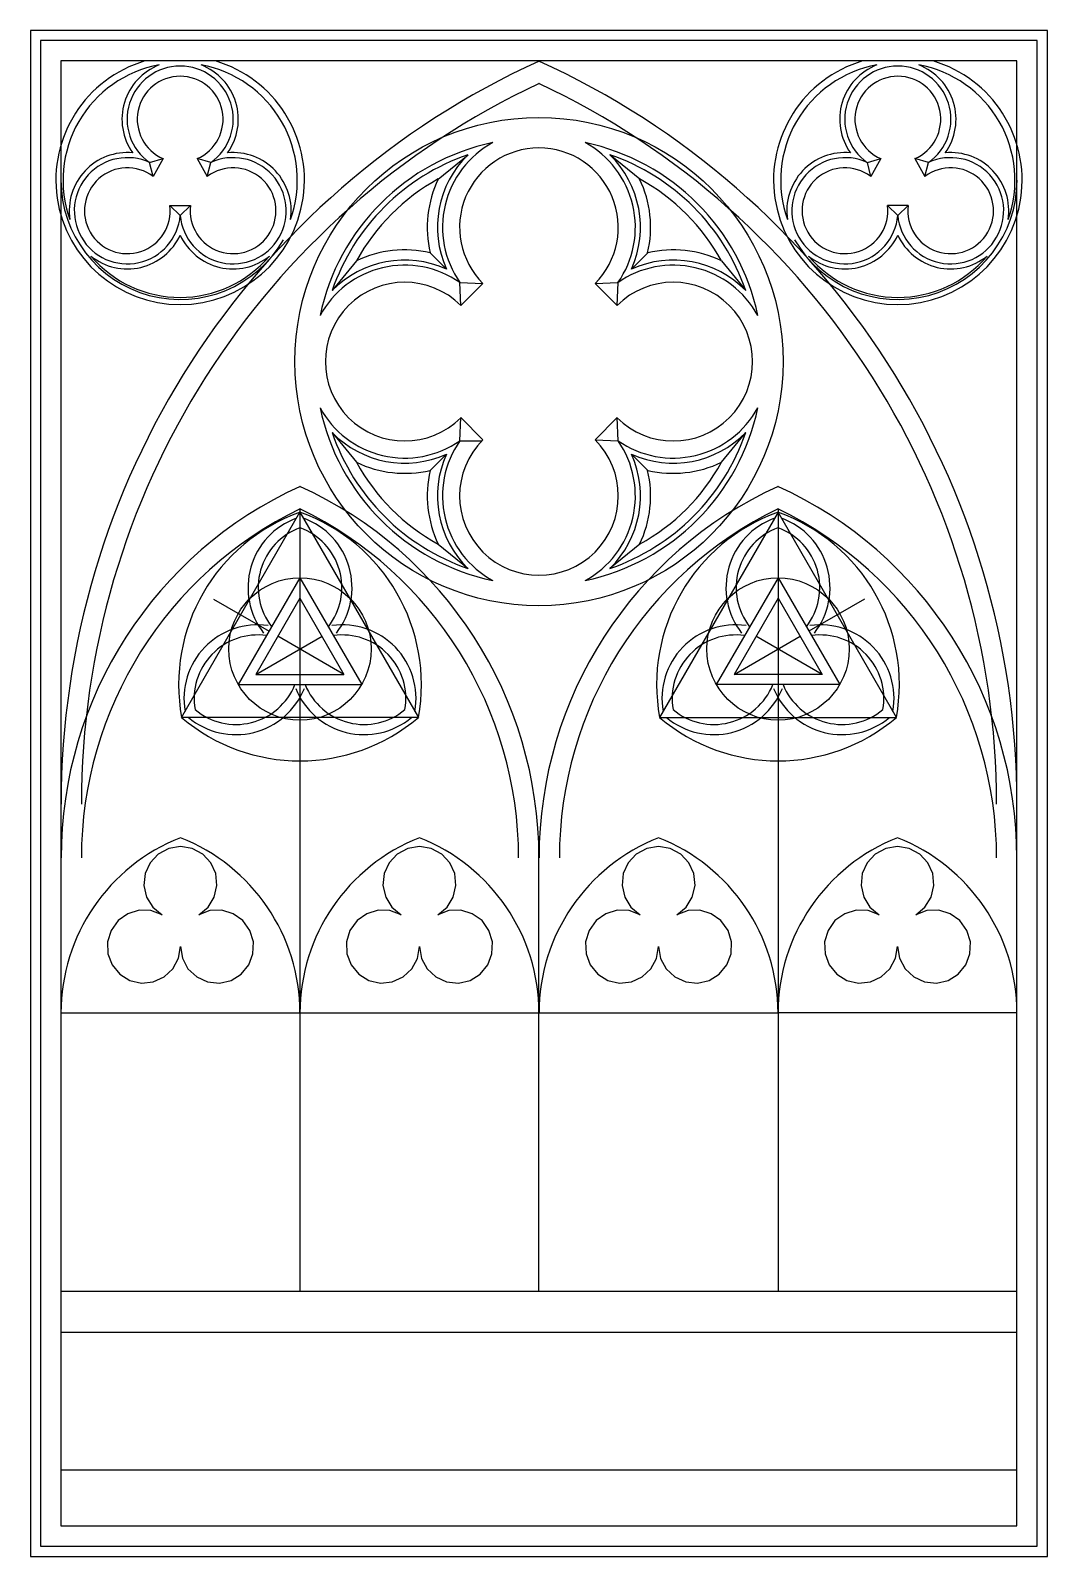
# Model space of a CAD drawing. Header units: inches. Extents: x 0 to 1000, y 0 to 1500.
import ezdxf

# ---------------------------------------------------------------- set-up
doc = ezdxf.new("R2010")
doc.units = ezdxf.units.IN

msp = doc.modelspace()

# ---------------------------------------------------------------- linework, layer by layer
for p, q in [((117.2, 1370.1), (130.6, 1374)), ((120.5, 1356.5), (117.2, 1370.1)), ((130.6, 1374), (120.5, 1356.5)), ((163.8, 1374), (173.9, 1356.5)), ((177.2, 1370.1), (163.8, 1374)), ((173.9, 1356.5), (177.2, 1370.1)), ((401, 1354), (430.3, 1377.9)), ((599.1, 1354), (569.8, 1377.9)), ((822.9, 1370.1), (836.3, 1374)), ((826.2, 1356.5), (822.9, 1370.1)), ((836.3, 1374), (826.2, 1356.5)), ((869.5, 1374), (879.6, 1356.5)), ((882.9, 1370.1), (869.5, 1374)), ((879.6, 1356.5), (882.9, 1370.1)), ((137.1, 1327.8), (157.3, 1327.8)), ((147.2, 1318.1), (137.1, 1327.8)), ((147.2, 1318.1), (157.3, 1327.8)), ((863, 1327.8), (842.8, 1327.8)), ((852.9, 1318.1), (842.8, 1327.8)), ((852.9, 1318.1), (863, 1327.8)), ((393.1, 1281.4), (409, 1265.5)), ((607, 1281.4), (591.1, 1265.5)), ((320.5, 1273.5), (296.7, 1244.3)), ((679.6, 1273.5), (703.4, 1244.3)), ((423.2, 1229.7), (422.3, 1252.3)), ((422.3, 1252.3), (444.9, 1251.4)), ((423.2, 1229.7), (444.9, 1251.4)), ((555.2, 1251.4), (577.7, 1252.1)), ((576.9, 1229.7), (555.2, 1251.4)), ((576.9, 1229.7), (577.8, 1252.3)), ((577.6, 1252.1), (577.8, 1252.3)), ((422.3, 1096.7), (423.2, 1119.4)), ((423.2, 1119.4), (444.9, 1097.7)), ((576.9, 1119.4), (555.2, 1097.7)), ((577.8, 1096.7), (576.9, 1119.4)), ((296.7, 1104.7), (320.5, 1075.5)), ((422.3, 1096.7), (444, 1096.7)), ((555.2, 1097.7), (577.8, 1096.7)), ((679.6, 1075.5), (703.4, 1104.7)), ((393.1, 1067.6), (409, 1083.5)), ((591.1, 1083.5), (607, 1067.6)), ((148.6, 824.7), (265, 1026.5)), ((265, 1029.8), (265, 260.6)), ((265, 1026.5), (381.5, 824.7)), ((735.1, 1026.5), (618.6, 824.7)), ((735.1, 1029.8), (735.1, 260.6)), ((851.5, 824.7), (735.1, 1026.5)), ((401, 995), (430.3, 971.1)), ((599.1, 995), (569.8, 971.1)), ((265, 962), (204.4, 857)), ((265, 962), (325.7, 857)), ((735.1, 962), (674.4, 857)), ((735.1, 962), (795.7, 857)), ((180.1, 941), (234.7, 909.5)), ((265, 942), (221.7, 867)), ((265, 942), (308.3, 867)), ((735.1, 942), (691.8, 867)), ((735.1, 942), (778.4, 867)), ((820, 941), (765.4, 909.5)), ((221.7, 867), (286.7, 904.5)), ((308.3, 867), (243.4, 904.5)), ((691.8, 867), (756.7, 904.5)), ((778.4, 867), (713.4, 904.5)), ((204.4, 857), (325.7, 857)), ((221.7, 867), (308.3, 867)), ((795.7, 857), (674.4, 857)), ((778.4, 867), (691.8, 867)), ((381.5, 824.7), (148.6, 824.7)), ((618.6, 824.7), (851.5, 824.7)), ((500, 260.6), (500, 686.6)), ((30, 534.2), (265, 534.2)), ((265, 534.2), (735.1, 534.2)), ((970.1, 534.2), (735.1, 534.2)), ((30, 260.6), (970, 260.6)), ((30, 220.6), (970, 220.6)), ((30, 85), (970, 85))]:
    msp.add_line(p, q)
for points in [[(0, 0), (1000, 0), (1000, 1500), (0, 1500)], [(10, 10), (990, 10), (990, 1490), (10, 1490)], [(30, 30), (970, 30), (970, 1470), (30, 1470)], [(165.5, 630.7), (174.6, 638.1), (180.8, 648.1), (183.4, 659.5), (182.3, 671.2), (177.4, 681.9), (169.4, 690.4), (159.1, 695.9), (147.5, 697.8), (135.9, 695.9), (125.6, 690.4), (117.6, 681.9), (112.7, 671.2), (111.6, 659.5), (114.2, 648.1), (120.4, 638.1), (129.5, 630.7), (129.5, 630.7), (118.5, 634.8), (106.8, 635.2), (95.6, 631.8), (86.1, 625), (79.2, 615.4), (75.8, 604.2), (76.2, 592.5), (80.3, 581.5), (87.8, 572.5), (97.7, 566.3), (109.2, 563.6), (120.8, 564.8), (131.5, 569.6), (140.1, 577.6), (145.6, 588), (147.5, 599.5), (147.5, 599.5), (149.4, 588), (154.9, 577.6), (163.5, 569.6), (174.2, 564.8), (185.8, 563.6), (197.3, 566.3), (207.2, 572.5), (214.7, 581.5), (218.8, 592.5), (219.2, 604.2), (215.8, 615.4), (208.9, 625), (199.4, 631.8), (188.2, 635.2), (176.5, 634.8), (165.5, 630.7)], [(400.5, 630.7), (409.6, 638.1), (415.8, 648.1), (418.4, 659.5), (417.3, 671.2), (412.5, 681.9), (404.4, 690.4), (394.1, 696), (382.5, 697.9), (371, 696), (360.6, 690.4), (352.6, 681.9), (347.8, 671.2), (346.6, 659.5), (349.3, 648.1), (355.5, 638.1), (364.5, 630.7), (364.5, 630.7), (353.5, 634.8), (341.8, 635.2), (330.6, 631.8), (321.1, 625), (314.2, 615.4), (310.8, 604.2), (311.2, 592.5), (315.4, 581.5), (322.8, 572.5), (332.8, 566.3), (344.2, 563.6), (355.8, 564.7), (366.5, 569.6), (375.1, 577.6), (380.6, 587.9), (382.5, 599.5), (382.5, 599.5), (384.4, 587.9), (390, 577.6), (398.5, 569.6), (409.2, 564.7), (420.9, 563.6), (432.3, 566.3), (442.3, 572.5), (449.7, 581.5), (453.8, 592.5), (454.2, 604.2), (450.8, 615.4), (444, 625), (434.4, 631.8), (423.2, 635.2), (411.5, 634.8), (400.5, 630.7)], [(635.6, 630.7), (644.6, 638.1), (650.8, 648.1), (653.5, 659.5), (652.3, 671.2), (647.5, 681.9), (639.5, 690.4), (629.1, 696), (617.6, 697.9), (606, 696), (595.7, 690.4), (587.6, 681.9), (582.8, 671.2), (581.7, 659.5), (584.3, 648.1), (590.5, 638.1), (599.6, 630.7), (599.6, 630.7), (588.6, 634.8), (576.9, 635.2), (565.7, 631.8), (556.1, 625), (549.3, 615.4), (545.9, 604.2), (546.3, 592.5), (550.4, 581.5), (557.8, 572.5), (567.8, 566.3), (579.2, 563.6), (590.9, 564.7), (601.6, 569.6), (610.1, 577.6), (615.7, 587.9), (617.6, 599.5), (617.6, 599.5), (619.5, 587.9), (625, 577.6), (633.6, 569.6), (644.3, 564.7), (655.9, 563.6), (667.3, 566.3), (677.3, 572.5), (684.7, 581.5), (688.9, 592.5), (689.3, 604.2), (685.9, 615.4), (679, 625), (669.5, 631.8), (658.3, 635.2), (646.6, 634.8), (635.6, 630.7)], [(870.5, 630.7), (879.6, 638.1), (885.8, 648.1), (888.4, 659.5), (887.3, 671.2), (882.5, 681.8), (874.5, 690.4), (864.1, 695.9), (852.5, 697.8), (841, 695.9), (830.6, 690.4), (822.6, 681.8), (817.8, 671.2), (816.7, 659.5), (819.3, 648.1), (825.5, 638.1), (834.6, 630.7), (834.6, 630.7), (823.6, 634.8), (811.9, 635.2), (800.7, 631.8), (791.1, 625), (784.3, 615.4), (780.9, 604.2), (781.3, 592.5), (785.4, 581.5), (792.9, 572.5), (802.8, 566.3), (814.2, 563.6), (825.9, 564.8), (836.6, 569.6), (845.1, 577.6), (850.6, 588), (852.5, 599.5), (852.5, 599.5), (854.5, 588), (860, 577.6), (868.5, 569.6), (879.2, 564.8), (890.9, 563.6), (902.3, 566.3), (912.2, 572.5), (919.7, 581.5), (923.8, 592.5), (924.2, 604.2), (920.8, 615.4), (914, 625), (904.4, 631.8), (893.2, 635.2), (881.5, 634.8), (870.5, 630.7)]]:
    msp.add_lwpolyline(points, close=True)
for centre, radius in [((500, 1174.5), 240), ((265, 892), 70), ((735.1, 892), 70)]:
    msp.add_circle(centre, radius)
for centre, radius, start, end in [((147.2, 1352.8), 122.2, 106.4487, 73.5513), ((832.9, 739.4), 802.8, 114.4913, 180), ((147.2, 1352.8), 115.2, 100.3455, 199.6545), ((147.2, 1412.8), 57.2, 111.209, 215.3505), ((147.2, 1412.8), 52.2, 305.1381, 234.8619), ((147.2, 1412.8), 57.2, 324.6495, 68.791), ((147.2, 1352.8), 115.2, 340.3455, 79.6545), ((167.2, 739.4), 802.8, 0, 65.5087), ((852.9, 1352.8), 122.2, 106.4487, 73.5513), ((852.9, 1352.8), 115.2, 100.3455, -160.3455), ((852.9, 1412.8), 57.2, 111.209, -144.6495), ((852.9, 1412.8), 52.2, -54.8619, -125.1381), ((852.9, 1352.8), 115.2, -19.6545, 79.6545), ((852.9, 1412.8), 57.2, -35.3505, 68.791), ((832.9, 739.4), 782.8, 115.1599, 180), ((147.2, 1412.8), 42.2, 293.1907, 246.8093), ((167.2, 739.4), 782.8, 0, 64.8401), ((852.9, 1412.8), 42.2, -66.8093, -113.1907), ((500, 1174.5), 220, 101.8877, 168.1123), ((500, 1306.5), 94.8, 118.5532, 214.8787), ((500, 1306.5), 78, 315, 225), ((500, 1306.5), 94.8, 324.9827, 61.4468), ((500, 1174.5), 220, 11.8877, 78.1123), ((95.3, 1322.8), 57.2, 84.6495, 188.791), ((95.3, 1322.8), 52.2, 65.1381, 354.8619), ((199.2, 1322.8), 52.2, 185.1381, 114.8619), ((199.2, 1322.8), 57.2, 351.209, 95.3505), ((500, 1174.5), 215, 108.9422, 161.0578), ((500, 1306.5), 99.8, 134.3648, 204.2482), ((500, 1306.5), 99.8, 335.7518, 45.6352), ((500, 1174.5), 215, 18.9422, 71.0578), ((800.9, 1322.8), 57.2, 84.6495, -171.209), ((800.9, 1322.8), 52.2, 65.1381, -5.1381), ((904.8, 1322.8), 52.2, -174.8619, 114.8619), ((904.8, 1322.8), 57.2, -8.791, 95.3505), ((147.2, 1352.8), 117.2, 180, 330), ((95.3, 1322.8), 42.2, 53.1907, 6.8093), ((199.2, 1322.8), 42.2, 173.1907, 126.8093), ((500, 1174.5), 205, 118.8785, 151.1215), ((500, 1306.5), 109.8, 154.3661, 193.2082), ((500, 1174.5), 205, 28.8785, 61.1215), ((500, 1306.5), 109.8, 346.7918, 25.6339), ((852.9, 1352.8), 117.2, -150, 0), ((800.9, 1322.8), 42.2, 53.1907, 6.8093), ((904.8, 1322.8), 42.2, 173.1907, 126.8093), ((95.3, 1322.8), 57.2, 231.209, 335.3505), ((199.2, 1322.8), 57.2, 204.6495, 308.791), ((800.9, 1322.8), 57.2, -128.791, -24.6495), ((904.8, 1322.8), 57.2, -155.3505, -51.209), ((147.2, 1352.8), 115.2, 220.3455, 319.6545), ((368, 1174.5), 109.8, 76.7918, 115.6339), ((632, 1174.5), 109.8, 64.3661, 103.2082), ((852.9, 1352.8), 115.2, -139.6545, -40.3455), ((368, 1174.5), 94.8, 55.1213, 151.4468), ((368, 1174.5), 99.8, 65.7518, 135.6352), ((632, 1174.5), 94.8, 28.5532, 125.082), ((632, 1174.5), 99.8, 44.3648, 114.2482), ((368, 1174.5), 78, 45, 315), ((632, 1174.5), 78, 225, 135), ((368, 1174.5), 94.8, 208.5532, 304.8787), ((500, 1174.5), 220, 191.8877, 258.1123), ((500, 1174.5), 220, 281.8877, 348.1123), ((632, 1174.5), 94.8, 235.1213, 331.4468), ((368, 1174.5), 99.8, 224.3648, 294.2482), ((500, 1174.5), 215, 198.9422, 251.0578), ((500, 1042.5), 94.8, 145.1213, 241.4468), ((500, 1042.5), 78, 135, 45), ((500, 1042.5), 94.8, 298.5532, 34.8787), ((500, 1174.5), 215, 288.9422, 341.0578), ((632, 1174.5), 99.8, 245.7518, 315.6352), ((500, 1042.5), 99.8, 155.7518, 225.6352), ((500, 1042.5), 99.8, 314.3648, 24.2482), ((500, 1174.5), 205, 208.8785, 241.1215), ((368, 1174.5), 109.8, 244.3661, 283.2082), ((500, 1042.5), 109.8, 166.7918, 205.6339), ((500, 1174.5), 205, 298.8785, 331.1215), ((500, 1042.5), 109.8, 334.3661, 13.2082), ((632, 1174.5), 109.8, 256.7918, 295.6339), ((431.5, 686.6), 401.4, 114.4913, 180), ((98.6, 686.6), 401.4, 0, 65.5087), ((901.5, 686.6), 401.4, 114.4913, 180), ((568.6, 686.6), 401.4, 0, 65.5087), ((431.5, 686.6), 381.4, 115.8676, 180), ((325.7, 857), 180, 109.6813, 190.3187), ((286.5, 952.4), 72.6, 110.0821, 218.0139), ((98.6, 686.6), 381.4, 0, 64.1324), ((204.4, 857), 180, 349.6813, 70.3187), ((243.6, 952.4), 72.6, 321.9861, 69.9179), ((901.5, 686.6), 381.4, 115.8676, 180), ((795.7, 857), 180, 109.6813, -169.6813), ((756.5, 952.4), 72.6, 110.0821, -141.9861), ((568.6, 686.6), 381.4, 0, 64.1324), ((674.4, 857), 180, -10.3187, 70.3187), ((713.6, 952.4), 72.6, -38.0139, 69.9179), ((286.5, 952.4), 62.6, 110.0821, 218.0139), ((243.6, 952.4), 62.6, 321.9861, 69.9179), ((756.5, 952.4), 62.6, 110.0821, -141.9861), ((713.6, 952.4), 62.6, -38.0139, 69.9179), ((223.5, 843.2), 72.6, 81.9861, 189.9179), ((306.6, 843.2), 72.6, 350.0821, 98.0139), ((693.5, 843.2), 72.6, 81.9861, -170.0821), ((776.6, 843.2), 72.6, -9.9179, 98.0139), ((223.5, 843.2), 62.6, 81.9861, 189.9179), ((306.6, 843.2), 62.6, 350.0821, 98.0139), ((693.5, 843.2), 62.6, 81.9861, -170.0821), ((776.6, 843.2), 62.6, -9.9179, 98.0139), ((202, 880.4), 62.6, 230.0821, 338.0139), ((328.1, 880.4), 62.6, 201.9861, 309.9179), ((672, 880.4), 62.6, -129.9179, -21.9861), ((798.1, 880.4), 62.6, -158.0139, -50.0821), ((202, 880.4), 72.6, 230.0821, 338.0139), ((328.1, 880.4), 72.6, 201.9861, 309.9179), ((672, 880.4), 72.6, -129.9179, -21.9861), ((798.1, 880.4), 72.6, -158.0139, -50.0821), ((265, 962), 180, 229.6813, 310.3187), ((735.1, 962), 180, -130.3187, -49.6813), ((214.9, 534.2), 184.9, 111.385, 180), ((80.1, 534.2), 184.9, 0, 68.615), ((449.9, 534.2), 184.9, 111.3736, 180), ((315.1, 534.2), 184.9, 0, 68.6264), ((685, 534.2), 184.9, 111.3736, 180), ((550.2, 534.2), 184.9, 0, 68.6264), ((920.1, 534.2), 185, 111.4077, 180), ((785, 534.2), 185, 0, 68.5923)]:
    msp.add_arc(centre, radius, start, end)

doc.saveas('drawing.dxf')
